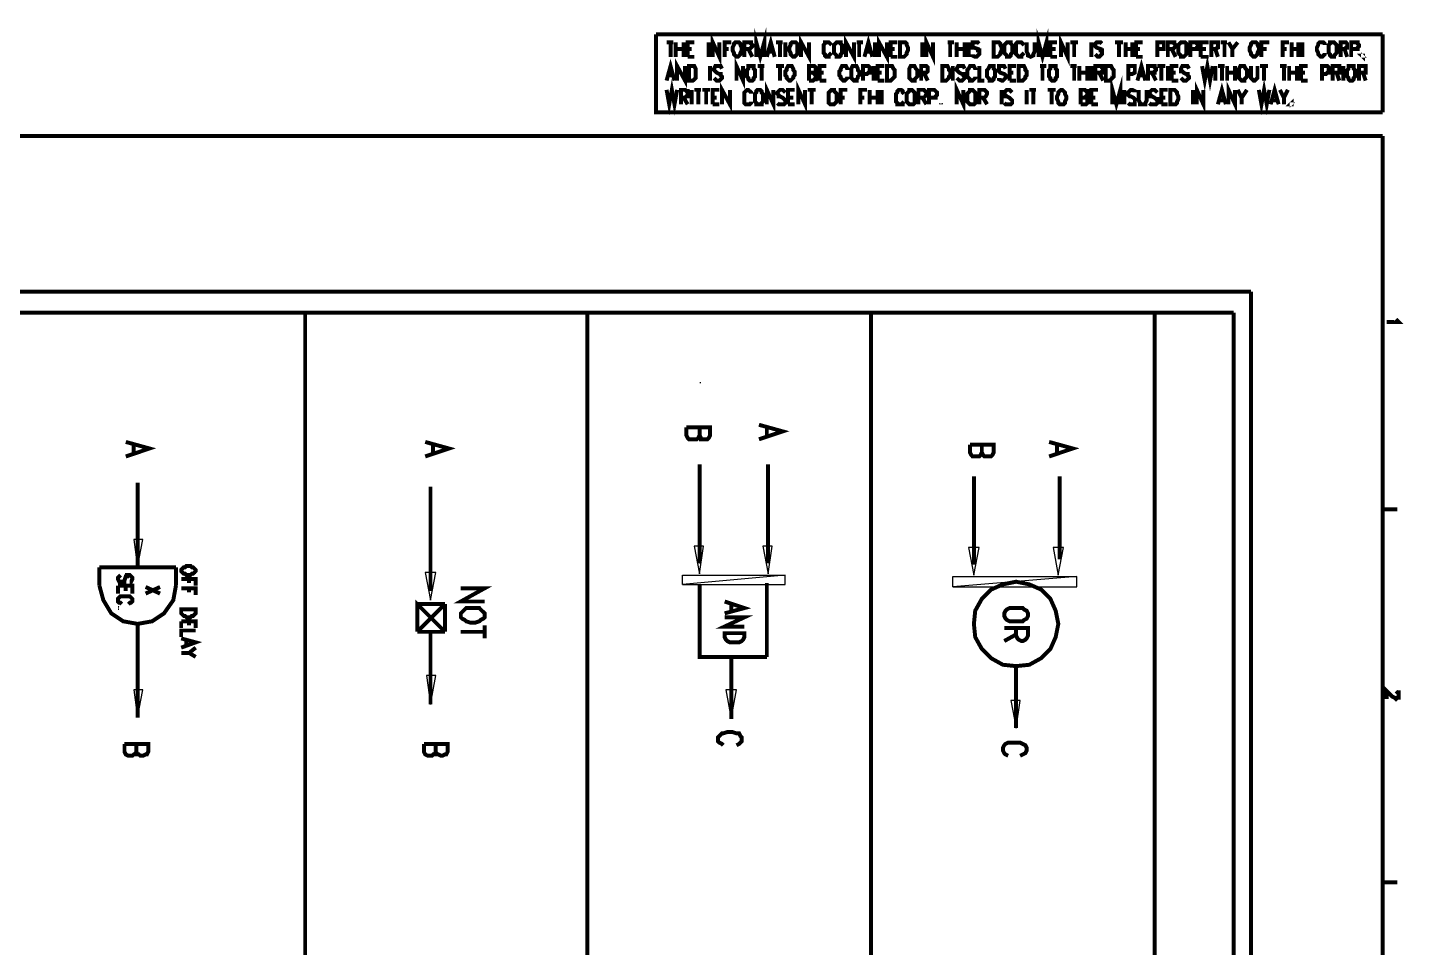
# Model space of a CAD drawing. Extents: x 0.7 to 7.6, y 0.2 to 11.5.
# Drawn here: x 4.115 to 7.592, y 9.095 to 11.421 of the extents above; entities that cross this region are included whole.
import ezdxf

# ---------------------------------------------------------------- set-up
doc = ezdxf.new("R2010")
doc.units = 0
doc.layers.get('0').update_dxf_attribs({"linetype": 'CONTINUOUS'})

msp = doc.modelspace()

# ---------------------------------------------------------------- linework, layer by layer
at = {"color": 0}
for points, const_width in [([(5.70335, 11.4033), (5.70335, 11.2067), (7.53999, 11.2067)], 0.009999), ([(5.70335, 11.4033), (7.53999, 11.4033)], 0.009999), ([(5.84668, 11.3467), (5.84668, 11.3834), (5.86333, 11.3467), (5.86333, 11.3834)], 0.009999), ([(5.95665, 11.3467), (5.95665, 11.3834), (5.96669, 11.3467), (5.97667, 11.3834), (5.97667, 11.3467)], 0.009999), ([(6.38667, 11.3467), (6.38667, 11.3834), (6.40332, 11.3467), (6.40332, 11.3834)], 0.009999), ([(6.66997, 11.3467), (6.66997, 11.3834), (6.68001, 11.3467), (6.69, 11.3834), (6.69, 11.3467)], 0.009999), ([(6.72667, 11.3467), (6.72667, 11.3834), (6.74333, 11.3467), (6.74333, 11.3834)], 0.009999), ([(7.53999, 11.4033), (7.53999, 11.2067)], 0.009999), ([(5.72999, 11.3834), (5.74669, 11.3834)], 0.009999), ([(5.74001, 11.3834), (5.74001, 11.3467)], 0.009999), ([(5.75331, 11.3834), (5.75331, 11.3467)], 0.009999), ([(5.75331, 11.3666), (5.77333, 11.3666)], 0.009999), ([(5.77333, 11.3834), (5.77333, 11.3467)], 0.009999), ([(5.78331, 11.3467), (5.78331, 11.3834), (5.80003, 11.3834)], 0.009999), ([(5.78331, 11.3666), (5.79335, 11.3666)], 0.009999), ([(5.83664, 11.3834), (5.83664, 11.3467)], 0.009999), ([(5.87668, 11.3467), (5.87668, 11.3834), (5.89333, 11.3834)], 0.009999), ([(5.87668, 11.3666), (5.88667, 11.3666)], 0.009999), ([(5.92665, 11.3467), (5.92665, 11.3834), (5.94, 11.3834), (5.94336, 11.3834), (5.94336, 11.38), (5.94667, 11.3767), (5.94667, 11.3733), (5.94336, 11.37), (5.94, 11.3666), (5.92665, 11.3666)], 0.009999), ([(5.93668, 11.3666), (5.94667, 11.3467)], 0.009999), ([(5.98335, 11.3467), (5.99333, 11.3834), (6.00331, 11.3467)], 0.009999), ([(6.00667, 11.3834), (6.02333, 11.3834)], 0.009999), ([(6.01665, 11.3834), (6.01665, 11.3467)], 0.009999), ([(6.03, 11.3834), (6.03, 11.3467)], 0.009999), ([(6.06999, 11.3467), (6.06999, 11.3834), (6.09, 11.3467), (6.09, 11.3834)], 0.009999), ([(6.14665, 11.3767), (6.14333, 11.38), (6.13997, 11.3834), (6.13336, 11.3834), (6.12999, 11.3834), (6.12999, 11.38), (6.12668, 11.3767), (6.12668, 11.37), (6.12668, 11.3633), (6.12668, 11.3567), (6.12999, 11.3533), (6.12999, 11.35), (6.13336, 11.3467), (6.13997, 11.3467), (6.13997, 11.35), (6.14333, 11.3533), (6.14665, 11.3567)], 0.009999), ([(6.18332, 11.3467), (6.18332, 11.3834), (6.20335, 11.3467), (6.20335, 11.3834)], 0.009999), ([(6.21001, 11.3834), (6.22667, 11.3834)], 0.009999), ([(6.21669, 11.3834), (6.21669, 11.3467)], 0.009999), ([(6.22999, 11.3467), (6.24001, 11.3834), (6.25, 11.3467)], 0.009999), ([(6.25667, 11.3834), (6.25667, 11.3467)], 0.009999), ([(6.26665, 11.3467), (6.26665, 11.3834), (6.28668, 11.3467), (6.28668, 11.3834)], 0.009999), ([(6.29665, 11.3467), (6.29665, 11.3834), (6.31332, 11.3834)], 0.009999), ([(6.29665, 11.3666), (6.30664, 11.3666)], 0.009999), ([(6.37668, 11.3834), (6.37668, 11.3467)], 0.009999), ([(6.44, 11.3834), (6.45665, 11.3834)], 0.009999), ([(6.44667, 11.3834), (6.44667, 11.3467)], 0.009999), ([(6.46332, 11.3834), (6.46332, 11.3467)], 0.009999), ([(6.46332, 11.3666), (6.48335, 11.3666)], 0.009999), ([(6.48335, 11.3834), (6.48335, 11.3467)], 0.009999), ([(6.49333, 11.3834), (6.49333, 11.3467)], 0.009999), ([(6.52001, 11.38), (6.51665, 11.3834), (6.51335, 11.3834), (6.50999, 11.3834), (6.50331, 11.3834), (6.50331, 11.38), (6.50331, 11.3767), (6.50331, 11.3733), (6.50331, 11.37), (6.50667, 11.37), (6.51665, 11.3666), (6.51665, 11.3633), (6.52001, 11.3633), (6.52001, 11.36), (6.52001, 11.3533), (6.51665, 11.35), (6.51335, 11.3467), (6.50999, 11.3467), (6.50331, 11.35), (6.50331, 11.3533)], 0.009999), ([(6.63336, 11.3767), (6.62999, 11.38), (6.62668, 11.3834), (6.62001, 11.3834), (6.61664, 11.3834), (6.61333, 11.38), (6.61333, 11.3767), (6.61333, 11.37), (6.61333, 11.3633), (6.61333, 11.3567), (6.61333, 11.3533), (6.61664, 11.35), (6.62001, 11.3467), (6.62668, 11.3467), (6.62668, 11.35), (6.62999, 11.3533), (6.63336, 11.3567)], 0.009999), ([(6.63997, 11.3834), (6.63997, 11.36), (6.64333, 11.3533), (6.64333, 11.35), (6.65001, 11.3467), (6.65668, 11.35), (6.65668, 11.3533), (6.66, 11.36), (6.66, 11.3834)], 0.009999), ([(6.69997, 11.3467), (6.69997, 11.3834), (6.71669, 11.3834)], 0.009999), ([(6.69997, 11.3666), (6.71332, 11.3666)], 0.009999), ([(6.75, 11.3834), (6.77001, 11.3834)], 0.009999), ([(6.75999, 11.3834), (6.75999, 11.3467)], 0.009999), ([(6.80333, 11.3834), (6.80333, 11.3467)], 0.009999), ([(6.83003, 11.38), (6.82667, 11.3834), (6.82335, 11.3834), (6.81999, 11.3834), (6.81668, 11.3834), (6.81332, 11.38), (6.81332, 11.3767), (6.81332, 11.3733), (6.81668, 11.37), (6.82667, 11.3666), (6.82667, 11.3633), (6.83003, 11.3633), (6.83003, 11.36), (6.83003, 11.3533), (6.82667, 11.35), (6.82335, 11.3467), (6.81999, 11.3467), (6.81668, 11.35), (6.81332, 11.3533)], 0.009999), ([(6.86333, 11.3834), (6.88336, 11.3834)], 0.009999), ([(6.87332, 11.3834), (6.87332, 11.3467)], 0.009999), ([(6.88997, 11.3834), (6.88997, 11.3467)], 0.009999), ([(6.88997, 11.3666), (6.90668, 11.3666)], 0.009999), ([(6.90668, 11.3834), (6.90668, 11.3467)], 0.009999), ([(6.91667, 11.3467), (6.91667, 11.3834), (6.93332, 11.3834)], 0.009999), ([(6.91667, 11.3666), (6.92665, 11.3666)], 0.009999), ([(6.97, 11.3467), (6.97, 11.3834), (6.98335, 11.3834), (6.98665, 11.3834), (6.98665, 11.38), (6.98665, 11.3767), (6.98665, 11.3733), (6.98665, 11.37), (6.98665, 11.3666), (6.98335, 11.3666), (6.97, 11.3666)], 0.009999), ([(6.99669, 11.3467), (6.99669, 11.3834), (7.00999, 11.3834), (7.01335, 11.3834), (7.01335, 11.38), (7.01665, 11.3767), (7.01665, 11.3733), (7.01335, 11.37), (7.00999, 11.3666), (6.99669, 11.3666)], 0.009999), ([(7.00667, 11.3666), (7.01665, 11.3467)], 0.009999), ([(7.05333, 11.3467), (7.05333, 11.3834), (7.06668, 11.3834), (7.06999, 11.3834), (7.06999, 11.38), (7.07335, 11.3767), (7.07335, 11.3733), (7.06999, 11.37), (7.06999, 11.3666), (7.06668, 11.3666), (7.05333, 11.3666)], 0.009999), ([(7.08003, 11.3467), (7.08003, 11.3834), (7.09999, 11.3834)], 0.009999), ([(7.08003, 11.3666), (7.09332, 11.3666)], 0.009999), ([(7.10667, 11.3467), (7.10667, 11.3834), (7.11664, 11.3834), (7.12332, 11.3834), (7.12332, 11.38), (7.12332, 11.3767), (7.12332, 11.3733), (7.12332, 11.37), (7.11664, 11.3666), (7.10667, 11.3666)], 0.009999), ([(7.11664, 11.3666), (7.12332, 11.3467)], 0.009999), ([(7.12999, 11.3834), (7.14665, 11.3834)], 0.009999), ([(7.13997, 11.3834), (7.13997, 11.3467)], 0.009999), ([(7.15001, 11.3834), (7.16, 11.3666), (7.16, 11.3467)], 0.009999), ([(7.17333, 11.3834), (7.16, 11.3666)], 0.009999), ([(7.23335, 11.3467), (7.23335, 11.3834), (7.25331, 11.3834)], 0.009999), ([(7.23335, 11.3666), (7.24669, 11.3666)], 0.009999), ([(7.28668, 11.3467), (7.28668, 11.3834), (7.30333, 11.3834)], 0.009999), ([(7.28668, 11.3666), (7.29665, 11.3666)], 0.009999), ([(7.31, 11.3834), (7.31, 11.3467)], 0.009999), ([(7.31, 11.3666), (7.32667, 11.3666)], 0.009999), ([(7.32667, 11.3834), (7.32667, 11.3467)], 0.009999), ([(7.33664, 11.3834), (7.33664, 11.3467)], 0.009999), ([(7.39333, 11.3767), (7.39333, 11.38), (7.38997, 11.3834), (7.38667, 11.3834), (7.38336, 11.3834), (7.37999, 11.3834), (7.37668, 11.38), (7.37668, 11.3767), (7.37332, 11.37), (7.37332, 11.3633), (7.37668, 11.3567), (7.37668, 11.3533), (7.37999, 11.35), (7.38336, 11.3467), (7.38667, 11.3467), (7.38997, 11.35), (7.39333, 11.3533), (7.39333, 11.3567)], 0.009999), ([(7.43332, 11.3467), (7.43332, 11.3834), (7.44336, 11.3834), (7.44667, 11.3834), (7.44997, 11.38), (7.44997, 11.3767), (7.44997, 11.3733), (7.44997, 11.37), (7.44667, 11.37), (7.44336, 11.3666), (7.43332, 11.3666)], 0.009999), ([(7.44336, 11.3666), (7.44997, 11.3467)], 0.009999), ([(7.46001, 11.3467), (7.46001, 11.3834), (7.47331, 11.3834), (7.47667, 11.3834), (7.47667, 11.38), (7.47999, 11.3767), (7.47999, 11.3733), (7.47667, 11.37), (7.47667, 11.3666), (7.47331, 11.3666), (7.46001, 11.3666)], 0.009999), ([(5.72999, 11.2867), (5.74001, 11.3233), (5.75, 11.2867)], 0.009999), ([(5.75667, 11.2867), (5.75667, 11.3233), (5.77669, 11.2867), (5.77669, 11.3233)], 0.009999), ([(5.78331, 11.3467), (5.80003, 11.3467)], 0.009999), ([(5.90668, 11.2867), (5.90668, 11.3233), (5.92333, 11.2867), (5.92333, 11.3233)], 0.009999), ([(5.98665, 11.36), (6, 11.36)], 0.009999), ([(6.23335, 11.36), (6.24669, 11.36)], 0.009999), ([(6.29665, 11.3467), (6.31332, 11.3467)], 0.009999), ([(6.69997, 11.3467), (6.71669, 11.3467)], 0.009999), ([(6.91667, 11.3467), (6.93332, 11.3467)], 0.009999), ([(6.91997, 11.2867), (6.93001, 11.3233), (6.94, 11.2867)], 0.009999), ([(7.08003, 11.3467), (7.09999, 11.3467)], 0.009999), ([(7.08333, 11.3233), (7.09, 11.2867), (7.09668, 11.3233), (7.10335, 11.2867), (7.11003, 11.3233)], 0.009999), ([(5.73335, 11.3), (5.74669, 11.3)], 0.009999), ([(5.84, 11.3233), (5.84, 11.2867)], 0.009999), ([(5.87001, 11.3167), (5.86664, 11.3233), (5.86333, 11.3233), (5.85667, 11.3233), (5.85335, 11.3233), (5.84999, 11.3167), (5.84999, 11.3133), (5.85335, 11.31), (5.85667, 11.3066), (5.86333, 11.3033), (5.86664, 11.3033), (5.86664, 11.3), (5.87001, 11.2967), (5.87001, 11.2933), (5.86664, 11.29), (5.86333, 11.2867), (5.85667, 11.2867), (5.85335, 11.29), (5.84999, 11.2933)], 0.009999), ([(5.96001, 11.3233), (5.97667, 11.3233)], 0.009999), ([(5.97, 11.3233), (5.97, 11.2867)], 0.009999), ([(6.00667, 11.3233), (6.02669, 11.3233)], 0.009999), ([(6.01665, 11.3233), (6.01665, 11.2867)], 0.009999), ([(6.09, 11.2867), (6.09, 11.3233), (6.09999, 11.3233), (6.10335, 11.3233), (6.10667, 11.32), (6.10667, 11.3167), (6.10667, 11.3133), (6.10667, 11.31), (6.10335, 11.3066), (6.09999, 11.3066), (6.09, 11.3066)], 0.009999), ([(6.09999, 11.3066), (6.10335, 11.3033), (6.10667, 11.3033), (6.10667, 11.3), (6.10667, 11.2933), (6.10667, 11.29), (6.10335, 11.29), (6.09999, 11.2867), (6.09, 11.2867)], 0.009999), ([(6.11664, 11.2867), (6.11664, 11.3233), (6.13336, 11.3233)], 0.009999), ([(6.11664, 11.3066), (6.12668, 11.3066)], 0.009999), ([(6.18668, 11.3133), (6.18668, 11.3167), (6.18332, 11.3233), (6.18001, 11.3233), (6.17665, 11.3233), (6.17333, 11.3233), (6.16997, 11.3167), (6.16997, 11.3133), (6.16667, 11.31), (6.16667, 11.3), (6.16997, 11.2967), (6.16997, 11.2933), (6.17333, 11.29), (6.17665, 11.2867), (6.18001, 11.2867), (6.18332, 11.29), (6.18668, 11.2933), (6.18668, 11.2967)], 0.009999), ([(6.22667, 11.2867), (6.22667, 11.3233), (6.23665, 11.3233), (6.24001, 11.3233), (6.24333, 11.32), (6.24333, 11.3167), (6.24333, 11.31), (6.24333, 11.3066), (6.24001, 11.3066), (6.23665, 11.3033), (6.22667, 11.3033)], 0.009999), ([(6.25331, 11.3233), (6.25331, 11.2867)], 0.009999), ([(6.26335, 11.2867), (6.26335, 11.3233), (6.28, 11.3233)], 0.009999), ([(6.26335, 11.3066), (6.27333, 11.3066)], 0.009999), ([(6.37332, 11.2867), (6.37332, 11.3233), (6.38336, 11.3233), (6.38667, 11.3233), (6.38997, 11.32), (6.38997, 11.3167), (6.38997, 11.3133), (6.38997, 11.31), (6.38667, 11.3066), (6.38336, 11.3066), (6.37332, 11.3066)], 0.009999), ([(6.37999, 11.3066), (6.38997, 11.2867)], 0.009999), ([(6.45335, 11.3233), (6.45335, 11.2867)], 0.009999), ([(6.48335, 11.3167), (6.47999, 11.3233), (6.47667, 11.3233), (6.47, 11.3233), (6.46669, 11.3233), (6.46332, 11.3167), (6.46332, 11.3133), (6.46669, 11.31), (6.47, 11.3066), (6.47667, 11.3033), (6.47999, 11.3033), (6.47999, 11.3), (6.48335, 11.2967), (6.48335, 11.2933), (6.47999, 11.29), (6.47667, 11.2867), (6.47, 11.2867), (6.46669, 11.29), (6.46332, 11.2933)], 0.009999), ([(6.50999, 11.3133), (6.50999, 11.3167), (6.50667, 11.3233), (6.50331, 11.3233), (6.49669, 11.3233), (6.49333, 11.3167), (6.49001, 11.3133), (6.49001, 11.31), (6.49001, 11.3), (6.49001, 11.2967), (6.49333, 11.2933), (6.49669, 11.29), (6.49669, 11.2867), (6.50331, 11.2867), (6.50667, 11.29), (6.50999, 11.2933), (6.50999, 11.2967)], 0.009999), ([(6.52001, 11.3233), (6.52001, 11.2867), (6.53331, 11.2867)], 0.009999), ([(6.58664, 11.3167), (6.58333, 11.3233), (6.58003, 11.3233), (6.57667, 11.3233), (6.56999, 11.3233), (6.56999, 11.3167), (6.56999, 11.3133), (6.56999, 11.31), (6.57335, 11.3066), (6.58333, 11.3033), (6.58664, 11.3), (6.58664, 11.2967), (6.58664, 11.2933), (6.58333, 11.29), (6.58003, 11.2867), (6.57667, 11.2867), (6.56999, 11.29), (6.56999, 11.2933)], 0.009999), ([(6.59668, 11.2867), (6.59668, 11.3233), (6.61333, 11.3233)], 0.009999), ([(6.59668, 11.3066), (6.60667, 11.3066)], 0.009999), ([(6.67333, 11.3233), (6.69, 11.3233)], 0.009999), ([(6.68001, 11.3233), (6.68001, 11.2867)], 0.009999), ([(6.75, 11.3233), (6.76665, 11.3233)], 0.009999), ([(6.75999, 11.3233), (6.75999, 11.2867)], 0.009999), ([(6.77333, 11.3233), (6.77333, 11.2867)], 0.009999), ([(6.77333, 11.3066), (6.79335, 11.3066)], 0.009999), ([(6.79335, 11.3233), (6.79335, 11.2867)], 0.009999), ([(6.80333, 11.3233), (6.80333, 11.2867)], 0.009999), ([(6.81332, 11.2867), (6.81332, 11.3233), (6.82667, 11.3233), (6.83003, 11.3233), (6.83003, 11.32), (6.83333, 11.3167), (6.83333, 11.3133), (6.83003, 11.31), (6.83003, 11.3066), (6.82667, 11.3066), (6.81332, 11.3066)], 0.009999), ([(6.82335, 11.3066), (6.83333, 11.2867)], 0.009999), ([(6.89665, 11.2867), (6.89665, 11.3233), (6.90668, 11.3233), (6.91336, 11.3233), (6.91336, 11.32), (6.91336, 11.3167), (6.91336, 11.31), (6.91336, 11.3066), (6.90668, 11.3033), (6.89665, 11.3033)], 0.009999), ([(6.92333, 11.3), (6.93668, 11.3)], 0.009999), ([(6.94667, 11.2867), (6.94667, 11.3233), (6.96001, 11.3233), (6.96332, 11.3233), (6.96332, 11.32), (6.96669, 11.3167), (6.96669, 11.3133), (6.96332, 11.31), (6.96332, 11.3066), (6.96001, 11.3066), (6.94667, 11.3066)], 0.009999), ([(6.95665, 11.3066), (6.96669, 11.2867)], 0.009999), ([(6.97, 11.3233), (6.99001, 11.3233)], 0.009999), ([(6.97999, 11.3233), (6.97999, 11.2867)], 0.009999), ([(6.99669, 11.3233), (6.99669, 11.2867)], 0.009999), ([(7.00667, 11.2867), (7.00667, 11.3233), (7.02333, 11.3233)], 0.009999), ([(7.00667, 11.3066), (7.01665, 11.3066)], 0.009999), ([(7.05003, 11.3167), (7.04665, 11.3233), (7.04335, 11.3233), (7.03668, 11.3233), (7.03331, 11.3233), (7.03, 11.3167), (7.03, 11.3133), (7.03, 11.31), (7.03331, 11.31), (7.03668, 11.3066), (7.04335, 11.3033), (7.04665, 11.3033), (7.04665, 11.3), (7.05003, 11.2967), (7.05003, 11.2933), (7.04665, 11.29), (7.04335, 11.2867), (7.03668, 11.2867), (7.03331, 11.29), (7.03, 11.2933)], 0.009999), ([(7.11664, 11.3233), (7.11664, 11.2867)], 0.009999), ([(7.12332, 11.3233), (7.13997, 11.3233)], 0.009999), ([(7.13336, 11.3233), (7.13336, 11.2867)], 0.009999), ([(7.14665, 11.3233), (7.14665, 11.2867)], 0.009999), ([(7.14665, 11.3066), (7.16667, 11.3066)], 0.009999), ([(7.16667, 11.3233), (7.16667, 11.2867)], 0.009999), ([(7.20665, 11.3233), (7.20665, 11.2967), (7.20665, 11.2933), (7.21001, 11.29), (7.21332, 11.2867), (7.21669, 11.2867), (7.22, 11.29), (7.22331, 11.2933), (7.22331, 11.2967), (7.22331, 11.3233)], 0.009999), ([(7.22999, 11.3233), (7.25, 11.3233)], 0.009999), ([(7.24001, 11.3233), (7.24001, 11.2867)], 0.009999), ([(7.28, 11.3233), (7.29665, 11.3233)], 0.009999), ([(7.28999, 11.3233), (7.28999, 11.2867)], 0.009999), ([(7.30333, 11.3233), (7.30333, 11.2867)], 0.009999), ([(7.30333, 11.3066), (7.32335, 11.3066)], 0.009999), ([(7.32335, 11.3233), (7.32335, 11.2867)], 0.009999), ([(7.33333, 11.2867), (7.33333, 11.3233), (7.34999, 11.3233)], 0.009999), ([(7.33333, 11.3066), (7.34332, 11.3066)], 0.009999), ([(7.38667, 11.2867), (7.38667, 11.3233), (7.39665, 11.3233), (7.40001, 11.3233), (7.40332, 11.32), (7.40332, 11.3167), (7.40332, 11.31), (7.40332, 11.3066), (7.40001, 11.3066), (7.39665, 11.3033), (7.38667, 11.3033)], 0.009999), ([(7.41336, 11.2867), (7.41336, 11.3233), (7.42333, 11.3233), (7.43001, 11.3233), (7.43001, 11.32), (7.43001, 11.3167), (7.43001, 11.3133), (7.43001, 11.31), (7.43001, 11.3066), (7.42333, 11.3066), (7.41336, 11.3066)], 0.009999), ([(7.42333, 11.3066), (7.43001, 11.2867)], 0.009999), ([(7.44, 11.3233), (7.44, 11.2867)], 0.009999), ([(7.47999, 11.2867), (7.47999, 11.3233), (7.49001, 11.3233), (7.49669, 11.3233), (7.49669, 11.32), (7.49669, 11.3167), (7.49669, 11.3133), (7.49669, 11.31), (7.49669, 11.3066), (7.49001, 11.3066), (7.47999, 11.3066)], 0.009999), ([(7.49001, 11.3066), (7.49669, 11.2867)], 0.009999), ([(5.72999, 11.2633), (5.73665, 11.2267), (5.74333, 11.2633), (5.75, 11.2267), (5.75667, 11.2633)], 0.009999), ([(5.76665, 11.2267), (5.76665, 11.2633), (5.77669, 11.2633), (5.78, 11.26), (5.78331, 11.26), (5.78331, 11.2567), (5.78331, 11.2533), (5.78331, 11.2467), (5.78, 11.2467), (5.77669, 11.2433), (5.76665, 11.2433)], 0.009999), ([(5.79335, 11.2633), (5.79335, 11.2267)], 0.009999), ([(5.80003, 11.2633), (5.81668, 11.2633)], 0.009999), ([(5.81, 11.2633), (5.81, 11.2267)], 0.009999), ([(5.81999, 11.2633), (5.84, 11.2633)], 0.009999), ([(5.83003, 11.2633), (5.83003, 11.2267)], 0.009999), ([(5.84668, 11.2267), (5.84668, 11.2633), (5.86333, 11.2633)], 0.009999), ([(5.87001, 11.2267), (5.87001, 11.2633), (5.88997, 11.2267), (5.88997, 11.2633)], 0.009999), ([(5.94336, 11.2533), (5.94336, 11.2567), (5.94, 11.26), (5.93668, 11.2633), (5.93332, 11.2633), (5.93001, 11.26), (5.92665, 11.2567), (5.92665, 11.2533), (5.92665, 11.2467), (5.92665, 11.24), (5.92665, 11.2333), (5.92665, 11.23), (5.93001, 11.2267), (5.93332, 11.2267), (5.93668, 11.2267), (5.94, 11.2267), (5.94336, 11.23), (5.94336, 11.2333)], 0.009999), ([(5.98335, 11.2267), (5.98335, 11.2633), (6, 11.2267), (6, 11.2633)], 0.009999), ([(6.03, 11.2567), (6.02669, 11.26), (6.02333, 11.2633), (6.01665, 11.2633), (6.01335, 11.26), (6.00999, 11.2567), (6.00999, 11.2533), (6.01335, 11.25), (6.01335, 11.2467), (6.01665, 11.2467), (6.02333, 11.2433), (6.02669, 11.24), (6.03, 11.2367), (6.03, 11.23), (6.02669, 11.2267), (6.02333, 11.2267), (6.01665, 11.2267), (6.01335, 11.2267), (6.00999, 11.23)], 0.009999), ([(6.03668, 11.2267), (6.03668, 11.2633), (6.05333, 11.2633)], 0.009999), ([(6.06332, 11.2267), (6.06332, 11.2633), (6.08003, 11.2267), (6.08003, 11.2633)], 0.009999), ([(6.08664, 11.2633), (6.10667, 11.2633)], 0.009999), ([(6.09668, 11.2633), (6.09668, 11.2267)], 0.009999), ([(6.11664, 11.2867), (6.13336, 11.2867)], 0.009999), ([(6.16997, 11.2267), (6.16997, 11.2633), (6.18668, 11.2633)], 0.009999), ([(6.22, 11.2267), (6.22, 11.2633), (6.23665, 11.2633)], 0.009999), ([(6.24333, 11.2633), (6.24333, 11.2267)], 0.009999), ([(6.26335, 11.2867), (6.28, 11.2867)], 0.009999), ([(6.26335, 11.2633), (6.26335, 11.2267)], 0.009999), ([(6.27333, 11.2633), (6.27333, 11.2267)], 0.009999), ([(6.33003, 11.2533), (6.32667, 11.2567), (6.32667, 11.26), (6.32335, 11.2633), (6.31668, 11.2633), (6.31332, 11.26), (6.31332, 11.2567), (6.31, 11.2533), (6.31, 11.2467), (6.31, 11.24), (6.31, 11.2333), (6.31332, 11.23), (6.31332, 11.2267), (6.31668, 11.2267), (6.32335, 11.2267), (6.32667, 11.2267), (6.32667, 11.23), (6.33003, 11.2333)], 0.009999), ([(6.36664, 11.2267), (6.36664, 11.2633), (6.37999, 11.2633), (6.38336, 11.26), (6.38667, 11.2567), (6.38667, 11.2533), (6.38336, 11.2467), (6.37999, 11.2433), (6.36664, 11.2433)], 0.009999), ([(6.39333, 11.2267), (6.39333, 11.2633), (6.40668, 11.2633), (6.41, 11.26), (6.41336, 11.2567), (6.41336, 11.25), (6.41, 11.2467), (6.41, 11.2433), (6.40668, 11.2433), (6.39333, 11.2433)], 0.009999), ([(6.46332, 11.2267), (6.46332, 11.2633), (6.47999, 11.2267), (6.47999, 11.2633)], 0.009999), ([(6.52001, 11.2267), (6.52001, 11.2633), (6.53331, 11.2633), (6.53668, 11.26), (6.53999, 11.2567), (6.53999, 11.2533), (6.53668, 11.2467), (6.53331, 11.2433), (6.52001, 11.2433)], 0.009999), ([(6.57667, 11.2633), (6.57667, 11.2267)], 0.009999), ([(6.60335, 11.2567), (6.59999, 11.26), (6.59668, 11.2633), (6.59, 11.2633), (6.58664, 11.26), (6.58333, 11.2567), (6.58333, 11.2533), (6.58664, 11.25), (6.58664, 11.2467), (6.59, 11.2467), (6.59668, 11.2433), (6.59999, 11.24), (6.60335, 11.2367), (6.60335, 11.23), (6.59999, 11.2267), (6.59668, 11.2267), (6.59, 11.2267), (6.58664, 11.2267), (6.58333, 11.23)], 0.009999), ([(6.59668, 11.2867), (6.61333, 11.2867)], 0.009999), ([(6.63997, 11.2633), (6.63997, 11.2267)], 0.009999), ([(6.64665, 11.2633), (6.66336, 11.2633)], 0.009999), ([(6.65668, 11.2633), (6.65668, 11.2267)], 0.009999), ([(6.69336, 11.2633), (6.71332, 11.2633)], 0.009999), ([(6.70335, 11.2633), (6.70335, 11.2267)], 0.009999), ([(6.77669, 11.2267), (6.77669, 11.2633), (6.78668, 11.2633), (6.78999, 11.26), (6.79335, 11.26), (6.79335, 11.2567), (6.79335, 11.2533), (6.79335, 11.2467), (6.78999, 11.2467), (6.78668, 11.2433), (6.77669, 11.2433)], 0.009999), ([(6.80333, 11.2267), (6.80333, 11.2633), (6.81999, 11.2633)], 0.009999), ([(6.85667, 11.2267), (6.85667, 11.2633), (6.86664, 11.2267), (6.87668, 11.2633), (6.87668, 11.2267)], 0.009999), ([(6.88667, 11.2633), (6.88667, 11.2267)], 0.009999), ([(6.91336, 11.2567), (6.91336, 11.26), (6.90668, 11.2633), (6.90332, 11.2633), (6.90001, 11.26), (6.89665, 11.2567), (6.89665, 11.2533), (6.89665, 11.25), (6.90001, 11.2467), (6.90332, 11.2467), (6.91, 11.2433), (6.91336, 11.24), (6.91336, 11.2367), (6.91336, 11.23), (6.91336, 11.2267), (6.90668, 11.2267), (6.90332, 11.2267), (6.90001, 11.2267), (6.89665, 11.23)], 0.009999), ([(6.92333, 11.2633), (6.92333, 11.2367), (6.92665, 11.23), (6.92665, 11.2267), (6.93332, 11.2267), (6.94, 11.2267), (6.94, 11.23), (6.94336, 11.2367), (6.94336, 11.2633)], 0.009999), ([(6.97, 11.2567), (6.96669, 11.26), (6.96332, 11.2633), (6.95665, 11.2633), (6.95335, 11.26), (6.94997, 11.2567), (6.94997, 11.2533), (6.95335, 11.25), (6.95335, 11.2467), (6.95665, 11.2467), (6.96332, 11.2433), (6.96669, 11.24), (6.97, 11.24), (6.97, 11.2367), (6.97, 11.23), (6.96669, 11.2267), (6.96332, 11.2267), (6.95665, 11.2267), (6.95335, 11.2267), (6.94997, 11.23)], 0.009999), ([(6.97999, 11.2267), (6.97999, 11.2633), (6.99669, 11.2633)], 0.009999), ([(7.00667, 11.2867), (7.02333, 11.2867)], 0.009999), ([(7.06, 11.2633), (7.06, 11.2267)], 0.009999), ([(7.06999, 11.2267), (7.06999, 11.2633), (7.08664, 11.2267), (7.08664, 11.2633)], 0.009999), ([(7.12332, 11.2267), (7.13336, 11.2633), (7.14333, 11.2267)], 0.009999), ([(7.15001, 11.2267), (7.15001, 11.2633), (7.16667, 11.2267), (7.16667, 11.2633)], 0.009999), ([(7.17333, 11.2633), (7.18332, 11.2433), (7.18332, 11.2267)], 0.009999), ([(7.19667, 11.2633), (7.18332, 11.2433)], 0.009999), ([(7.22667, 11.2633), (7.23335, 11.2267), (7.24001, 11.2633), (7.24669, 11.2267), (7.25331, 11.2633)], 0.009999), ([(7.25667, 11.2267), (7.26665, 11.2633), (7.27669, 11.2267)], 0.009999), ([(7.28, 11.2633), (7.28999, 11.2433), (7.28999, 11.2267)], 0.009999), ([(7.30003, 11.2633), (7.28999, 11.2433)], 0.009999), ([(7.33333, 11.2867), (7.34999, 11.2867)], 0.009999), ([(5.77333, 11.2433), (5.78331, 11.2267)], 0.009999), ([(5.84668, 11.2433), (5.85667, 11.2433)], 0.009999), ([(5.84668, 11.2267), (5.86333, 11.2267)], 0.009999), ([(6.03668, 11.2433), (6.05003, 11.2433)], 0.009999), ([(6.03668, 11.2267), (6.05333, 11.2267)], 0.009999), ([(6.16997, 11.2433), (6.18001, 11.2433)], 0.009999), ([(6.22, 11.2433), (6.22999, 11.2433)], 0.009999), ([(6.24333, 11.2433), (6.26335, 11.2433)], 0.009999), ([(6.37668, 11.2433), (6.38667, 11.2267)], 0.009999), ([(6.53, 11.2433), (6.53999, 11.2267)], 0.009999), ([(6.78668, 11.2433), (6.78999, 11.2433), (6.79335, 11.24), (6.79335, 11.2367), (6.79335, 11.2333), (6.79335, 11.23), (6.78999, 11.2267), (6.78668, 11.2267), (6.77669, 11.2267)], 0.009999), ([(6.80333, 11.2433), (6.81332, 11.2433)], 0.009999), ([(6.80333, 11.2267), (6.81999, 11.2267)], 0.009999), ([(6.97999, 11.2433), (6.99001, 11.2433)], 0.009999), ([(6.97999, 11.2267), (6.99669, 11.2267)], 0.009999), ([(7.12668, 11.2367), (7.13997, 11.2367)], 0.009999), ([(7.25999, 11.2367), (7.27333, 11.2367)], 0.009999), ([(7.53999, 11.1467), (0.689996, 11.1467)], 0.009999), ([(7.34332, 11.1467), (7.15001, 11.1467), (6.95665, 11.1467)], 0.009999), ([(7.53999, 0.276693), (7.53999, 11.1467)], 0.009999), ([(7.20665, 10.7533), (1.54665, 10.7533)], 0.009999), ([(4.12668, 10.75), (4.12999, 10.75)], 0.003333), ([(4.12668, 10.75), (4.12999, 10.75)], 0.003333), ([(4.13667, 10.75), (4.13997, 10.75)], 0.003333), ([(4.13667, 10.75), (4.13997, 10.75)], 0.003333), ([(5.39665, 10.75), (5.40001, 10.75)], 0.003333), ([(5.39665, 10.75), (5.40001, 10.75)], 0.003333), ([(7.20665, 2.41997), (7.20665, 10.7533)], 0.009999), ([(7.16336, 10.7), (1.59668, 10.7)], 0.009999), ([(4.81668, 10.7), (4.81668, 6.78999)], 0.009999), ([(5.53, 10.7), (5.53, 6.78999)], 0.009999), ([(6.24669, 10.7), (6.24669, 6.78999)], 0.009999), ([(6.96332, 10.7), (6.96332, 6.78999)], 0.009999), ([(7.16336, 10.7), (7.16336, 6.78999)], 0.009999), ([(7.57335, 10.6833), (7.57667, 10.68), (7.58003, 10.6767), (7.55003, 10.6767)], 0.009999), ([(5.81332, 10.5233), (5.81668, 10.5233)], 0.003333), ([(5.81332, 10.5233), (5.81668, 10.5233)], 0.003333), ([(5.78, 10.41), (5.84, 10.41), (5.84, 10.39), (5.83664, 10.3834), (5.83333, 10.38), (5.83003, 10.38), (5.82335, 10.38), (5.81668, 10.38), (5.81668, 10.3834), (5.81332, 10.39), (5.81332, 10.41)], 0.009999), ([(5.81332, 10.39), (5.81, 10.3834), (5.80664, 10.38), (5.80003, 10.38), (5.79335, 10.38), (5.78668, 10.38), (5.78331, 10.3834), (5.78, 10.39), (5.78, 10.41)], 0.009999), ([(5.96332, 10.4167), (6.02333, 10.4), (5.96332, 10.38)], 0.009999), ([(5.98335, 10.41), (5.98335, 10.3867)], 0.009999), ([(4.36333, 10.3733), (4.42333, 10.3567), (4.36333, 10.3366)], 0.009999), ([(4.38336, 10.3666), (4.38336, 10.3433)], 0.009999), ([(5.12001, 10.3733), (5.18001, 10.3567), (5.12001, 10.3366)], 0.009999), ([(5.13997, 10.3666), (5.13997, 10.3433)], 0.009999), ([(6.49669, 10.3666), (6.55664, 10.3666), (6.55664, 10.3467), (6.55333, 10.34), (6.55003, 10.3366), (6.54335, 10.3366), (6.53999, 10.3366), (6.53331, 10.3366), (6.53, 10.34), (6.52669, 10.3467), (6.52669, 10.3666)], 0.009999), ([(6.52669, 10.3467), (6.52333, 10.34), (6.52001, 10.3366), (6.51665, 10.3366), (6.50667, 10.3366), (6.50331, 10.3366), (6.5, 10.34), (6.49669, 10.3467), (6.49669, 10.3666)], 0.009999), ([(6.69667, 10.3733), (6.75667, 10.3567), (6.69667, 10.3366)], 0.009999), ([(6.71669, 10.3666), (6.71669, 10.3433)], 0.009999), ([(5.81332, 10.3167), (5.81332, 10.0667)], 0.009999), ([(5.98665, 10.3167), (5.98665, 10.0667)], 0.009999), ([(4.39333, 10.27), (4.39333, 10.0566)], 0.009999), ([(5.13336, 10.26), (5.13336, 9.99669)], 0.009999), ([(6.50667, 10.2867), (6.50667, 10.0633)], 0.009999), ([(6.72331, 10.2867), (6.72331, 10.0767)], 0.009999), ([(7.53999, 10.2033), (7.57667, 10.2033)], 0.009999), ([(4.49001, 10.0566), (4.29665, 10.0566)], 0.009999), ([(4.29665, 10.0566), (4.29665, 10.01)], 0.009999), ([(4.49001, 10.0566), (4.49001, 10.01)], 0.009999), ([(5.81332, 10.0667), (5.81668, 10.0667)], 0.003333), ([(5.81332, 10.0667), (5.81668, 10.0667)], 0.003333), ([(4.29665, 10.01), (4.30664, 9.97331), (4.32667, 9.94), (4.35667, 9.91997), (4.39333, 9.91336), (4.43001, 9.91997), (4.46001, 9.94), (4.48335, 9.97331), (4.49001, 10.01)], 0.009999), ([(4.37332, 10.02), (4.37668, 10.02), (4.37999, 10.0267), (4.37999, 10.03), (4.37668, 10.0333), (4.37332, 10.0367), (4.37001, 10.0367), (4.36664, 10.0367), (4.36664, 10.0333), (4.36333, 10.0333), (4.36003, 10.0233), (4.36003, 10.02), (4.35667, 10.02), (4.35335, 10.02), (4.34999, 10.02), (4.34668, 10.02), (4.34332, 10.0267), (4.34332, 10.03), (4.34668, 10.0333), (4.34999, 10.0367)], 0.009999), ([(4.34332, 10.01), (4.37999, 10.01), (4.37999, 9.99001)], 0.009999), ([(4.34332, 10.01), (4.34332, 9.99001)], 0.009999), ([(4.36333, 10.01), (4.36333, 9.99669)], 0.009999), ([(4.50331, 10.0267), (4.53999, 10.0267), (4.53999, 10.01)], 0.009999), ([(4.52333, 10.0267), (4.52333, 10.0167)], 0.009999), ([(5.98335, 9.83003), (5.81332, 9.83003), (5.81332, 10.0133)], 0.009999), ([(5.98335, 9.83003), (5.98335, 10.0167)], 0.009999), ([(4.37001, 9.96332), (4.37332, 9.96669), (4.37668, 9.96669), (4.37999, 9.97), (4.37999, 9.97667), (4.37668, 9.97999), (4.37332, 9.98335), (4.37001, 9.98335), (4.36664, 9.98335), (4.35667, 9.98335), (4.35335, 9.98335), (4.34999, 9.98335), (4.34668, 9.97999), (4.34332, 9.97667), (4.34332, 9.97), (4.34668, 9.96669), (4.34999, 9.96669), (4.35335, 9.96332)], 0.009999), ([(4.44997, 10.0067), (4.41336, 9.99001)], 0.009999), ([(4.44997, 9.99001), (4.41336, 10.0067)], 0.009999), ([(4.50331, 10.0033), (4.53999, 10.0033), (4.53999, 9.98665)], 0.009999), ([(4.52333, 10.0033), (4.52333, 9.99333)], 0.009999), ([(5.21001, 10.0033), (5.27001, 10.0033), (5.21001, 9.97), (5.27001, 9.97)], 0.009999), ([(5.09999, 9.89333), (5.09999, 9.96332), (5.16997, 9.89333)], 0.009999), ([(5.16997, 9.96332), (5.09999, 9.89333)], 0.009999), ([(5.09999, 9.96332), (5.16997, 9.96332)], 0.009999), ([(5.16997, 9.96332), (5.16997, 9.89333)], 0.009999), ([(5.87668, 9.97), (5.92665, 9.95335), (5.87668, 9.94)], 0.009999), ([(5.89333, 9.96332), (5.89333, 9.94667)], 0.009999), ([(4.39333, 9.91336), (4.39333, 9.67665)], 0.009999), ([(4.50331, 9.91997), (4.53999, 9.91997), (4.53999, 9.90332)], 0.009999), ([(4.50331, 9.91997), (4.50331, 9.90332)], 0.009999), ([(4.52333, 9.91997), (4.52333, 9.91)], 0.009999), ([(5.27001, 9.91), (5.27001, 9.87668)], 0.009999), ([(5.87668, 9.93001), (5.92665, 9.93001), (5.87668, 9.90668), (5.92665, 9.90668)], 0.009999), ([(4.53999, 9.89665), (4.50331, 9.89665), (4.50331, 9.87999)], 0.009999), ([(4.50331, 9.87668), (4.53999, 9.86664), (4.50331, 9.85335)], 0.009999), ([(4.51665, 9.87332), (4.51665, 9.86003)], 0.009999), ([(5.16997, 9.89333), (5.09999, 9.89333)], 0.009999), ([(5.13336, 9.89333), (5.13336, 9.71001)], 0.009999), ([(5.27001, 9.89333), (5.21001, 9.89333)], 0.009999), ([(6.58333, 9.90332), (6.64333, 9.90332), (6.64333, 9.88336), (6.63997, 9.87668), (6.63667, 9.87332), (6.62999, 9.87001), (6.62668, 9.87001), (6.62001, 9.87332), (6.61664, 9.87668), (6.61333, 9.88336), (6.61333, 9.90332)], 0.009999), ([(6.61333, 9.88667), (6.58333, 9.87001)], 0.009999), ([(4.53999, 9.85335), (4.52333, 9.84), (4.50331, 9.84)], 0.009999), ([(4.53999, 9.83003), (4.52333, 9.84)], 0.009999), ([(5.89333, 9.83003), (5.89333, 9.67333)], 0.009999), ([(6.61333, 9.80333), (6.61333, 9.65001)], 0.009999), ([(7.57335, 9.74333), (7.57667, 9.74001), (7.58003, 9.74001), (7.58003, 9.73665), (7.58003, 9.72999), (7.58003, 9.72667), (7.57667, 9.72667), (7.57335, 9.72331), (7.56999, 9.72667), (7.56332, 9.72999), (7.55003, 9.74333), (7.55003, 9.72331)], 0.009999), ([(5.90668, 9.60667), (5.91336, 9.61003), (5.91667, 9.61333), (5.91997, 9.61664), (5.91997, 9.62668), (5.91667, 9.62999), (5.91336, 9.63667), (5.90668, 9.63667), (5.89665, 9.63997), (5.88336, 9.63997), (5.87332, 9.63667), (5.87001, 9.63667), (5.86333, 9.62999), (5.86003, 9.62668), (5.86003, 9.61664), (5.86333, 9.61333), (5.87001, 9.61003), (5.87332, 9.60667)], 0.009999), ([(4.36003, 9.61003), (4.41997, 9.61003), (4.41997, 9.59), (4.41667, 9.58333), (4.41336, 9.58333), (4.40668, 9.58003), (4.40001, 9.58003), (4.39665, 9.58333), (4.39333, 9.58333), (4.38997, 9.59), (4.38997, 9.61003)], 0.009999), ([(4.38997, 9.59), (4.38667, 9.58333), (4.38336, 9.58333), (4.37999, 9.58003), (4.37001, 9.58003), (4.36333, 9.58333), (4.36003, 9.59), (4.36003, 9.61003)], 0.009999), ([(5.11664, 9.61003), (5.17665, 9.61003), (5.17665, 9.59), (5.17333, 9.58333), (5.16997, 9.58333), (5.16336, 9.58003), (5.16, 9.58003), (5.15332, 9.58333), (5.15001, 9.58333), (5.14665, 9.59), (5.14665, 9.61003)], 0.009999), ([(5.14665, 9.59), (5.14333, 9.58333), (5.13997, 9.58333), (5.13667, 9.58003), (5.12668, 9.58003), (5.12001, 9.58333), (5.11664, 9.59), (5.11664, 9.61003)], 0.009999), ([(6.62332, 9.58003), (6.62999, 9.58333), (6.63667, 9.58664), (6.63997, 9.59332), (6.63997, 9.59999), (6.63667, 9.60667), (6.62999, 9.61003), (6.62332, 9.61333), (6.61664, 9.61333), (6.60335, 9.61333), (6.59332, 9.61333), (6.58664, 9.61003), (6.58333, 9.60667), (6.58003, 9.59999), (6.58003, 9.59332), (6.58333, 9.58664), (6.58664, 9.58333), (6.59332, 9.58003)], 0.009999), ([(7.53999, 9.25999), (7.57667, 9.25999)], 0.009999)]:
    msp.add_lwpolyline(points, dxfattribs=dict(at, const_width=const_width))
at = {"color": 0, "const_width": 0.009999}
for points in [[(5.90668, 11.3834), (5.90332, 11.3834), (5.90001, 11.38), (5.90001, 11.3767), (5.89665, 11.37), (5.89665, 11.3633), (5.90001, 11.3567), (5.90001, 11.3533), (5.90332, 11.35), (5.90668, 11.3467), (5.91, 11.3467), (5.91336, 11.35), (5.91667, 11.3533), (5.91667, 11.3567), (5.91997, 11.3633), (5.91997, 11.37), (5.91667, 11.3767), (5.91667, 11.38), (5.91336, 11.3834), (5.91, 11.3834), (5.90668, 11.3834)], [(6.05003, 11.3834), (6.04665, 11.3834), (6.04335, 11.38), (6.04335, 11.3767), (6.03999, 11.37), (6.03999, 11.3633), (6.04335, 11.3567), (6.04335, 11.3533), (6.04665, 11.35), (6.05003, 11.3467), (6.05333, 11.3467), (6.05664, 11.35), (6.06, 11.3533), (6.06, 11.3567), (6.06, 11.3633), (6.06, 11.37), (6.06, 11.3767), (6.06, 11.38), (6.05664, 11.3834), (6.05333, 11.3834), (6.05003, 11.3834)], [(6.16, 11.3834), (6.15668, 11.38), (6.15332, 11.3767), (6.15332, 11.37), (6.15332, 11.3633), (6.15332, 11.3567), (6.15668, 11.3533), (6.16, 11.35), (6.16, 11.3467), (6.16667, 11.3467), (6.16997, 11.35), (6.16997, 11.3533), (6.17333, 11.3567), (6.17333, 11.3633), (6.17333, 11.37), (6.17333, 11.3767), (6.16997, 11.38), (6.16997, 11.3834), (6.16667, 11.3834), (6.16, 11.3834)], [(6.31999, 11.3467), (6.31999, 11.3834), (6.33003, 11.3834), (6.33333, 11.3834), (6.33664, 11.38), (6.33664, 11.3767), (6.34, 11.37), (6.34, 11.3633), (6.33664, 11.3567), (6.33664, 11.3533), (6.33333, 11.35), (6.33003, 11.3467), (6.31999, 11.3467)], [(6.55664, 11.3467), (6.55664, 11.3834), (6.56668, 11.3834), (6.56999, 11.3834), (6.57335, 11.38), (6.57335, 11.3767), (6.57667, 11.37), (6.57667, 11.3633), (6.57335, 11.3567), (6.57335, 11.3533), (6.56999, 11.35), (6.56668, 11.3467), (6.55664, 11.3467)], [(6.59, 11.3834), (6.58664, 11.38), (6.58333, 11.3767), (6.58333, 11.37), (6.58333, 11.3633), (6.58333, 11.3567), (6.58664, 11.3533), (6.59, 11.35), (6.59, 11.3467), (6.59668, 11.3467), (6.59999, 11.35), (6.59999, 11.3533), (6.60335, 11.3567), (6.60335, 11.3633), (6.60335, 11.37), (6.60335, 11.3767), (6.59999, 11.38), (6.59999, 11.3834), (6.59668, 11.3834), (6.59, 11.3834)], [(7.03, 11.3834), (7.02669, 11.38), (7.02333, 11.3767), (7.02333, 11.37), (7.02333, 11.3633), (7.02333, 11.3567), (7.02669, 11.3533), (7.03, 11.35), (7.03, 11.3467), (7.03668, 11.3467), (7.03999, 11.35), (7.04335, 11.3533), (7.04335, 11.3567), (7.04335, 11.3633), (7.04335, 11.37), (7.04335, 11.3767), (7.04335, 11.38), (7.03999, 11.3834), (7.03668, 11.3834), (7.03, 11.3834)], [(7.21332, 11.3834), (7.21001, 11.3834), (7.20665, 11.38), (7.20665, 11.3767), (7.20335, 11.37), (7.20335, 11.3633), (7.20665, 11.3567), (7.20665, 11.3533), (7.21001, 11.35), (7.21332, 11.3467), (7.21669, 11.3467), (7.22, 11.35), (7.22331, 11.3533), (7.22331, 11.3567), (7.22667, 11.3633), (7.22667, 11.37), (7.22331, 11.3767), (7.22331, 11.38), (7.22, 11.3834), (7.21669, 11.3834), (7.21332, 11.3834)], [(7.41, 11.3834), (7.40668, 11.3834), (7.40668, 11.38), (7.40332, 11.3767), (7.40332, 11.37), (7.40332, 11.3633), (7.40332, 11.3567), (7.40668, 11.3533), (7.40668, 11.35), (7.41, 11.3467), (7.41667, 11.3467), (7.41667, 11.35), (7.41997, 11.3533), (7.42333, 11.3567), (7.42333, 11.3633), (7.42333, 11.37), (7.42333, 11.3767), (7.41997, 11.38), (7.41667, 11.3834), (7.41, 11.3834)], [(7.49001, 11.35), (7.48665, 11.35), (7.49001, 11.3467), (7.49001, 11.35)], [(5.78668, 11.2867), (5.78668, 11.3233), (5.79665, 11.3233), (5.80003, 11.3233), (5.80333, 11.3167), (5.80333, 11.3133), (5.80333, 11.31), (5.80333, 11.3), (5.80333, 11.2967), (5.80333, 11.2933), (5.80003, 11.29), (5.79665, 11.2867), (5.78668, 11.2867)], [(5.94, 11.3233), (5.93668, 11.3233), (5.93668, 11.3167), (5.93332, 11.3133), (5.93332, 11.31), (5.93332, 11.3), (5.93332, 11.2967), (5.93668, 11.2933), (5.93668, 11.29), (5.94, 11.2867), (5.94667, 11.2867), (5.94997, 11.29), (5.94997, 11.2933), (5.95335, 11.2967), (5.95335, 11.3), (5.95335, 11.31), (5.95335, 11.3133), (5.94997, 11.3167), (5.94997, 11.3233), (5.94667, 11.3233), (5.94, 11.3233)], [(6.03999, 11.3233), (6.03668, 11.3233), (6.03331, 11.3167), (6.03331, 11.3133), (6.03, 11.31), (6.03, 11.3), (6.03331, 11.2967), (6.03331, 11.2933), (6.03668, 11.29), (6.03999, 11.2867), (6.04335, 11.2867), (6.04665, 11.29), (6.05003, 11.2933), (6.05003, 11.2967), (6.05333, 11.3), (6.05333, 11.31), (6.05003, 11.3133), (6.05003, 11.3167), (6.04665, 11.3233), (6.04335, 11.3233), (6.03999, 11.3233)], [(6.20335, 11.3233), (6.19997, 11.3233), (6.19667, 11.3167), (6.19667, 11.3133), (6.19667, 11.31), (6.19667, 11.3), (6.19667, 11.2967), (6.19667, 11.2933), (6.19997, 11.29), (6.20335, 11.2867), (6.21001, 11.2867), (6.21001, 11.29), (6.21332, 11.2933), (6.21332, 11.2967), (6.21669, 11.3), (6.21669, 11.31), (6.21332, 11.3133), (6.21332, 11.3167), (6.21001, 11.3233), (6.20335, 11.3233)], [(6.28668, 11.2867), (6.28668, 11.3233), (6.29665, 11.3233), (6.30003, 11.3233), (6.30333, 11.3167), (6.30664, 11.3133), (6.30664, 11.31), (6.30664, 11.3), (6.30664, 11.2967), (6.30333, 11.2933), (6.30003, 11.29), (6.29665, 11.2867), (6.28668, 11.2867)], [(6.34999, 11.3233), (6.34668, 11.3233), (6.34332, 11.3167), (6.34332, 11.3133), (6.34332, 11.31), (6.34332, 11.3), (6.34332, 11.2967), (6.34332, 11.2933), (6.34668, 11.29), (6.34999, 11.2867), (6.35667, 11.2867), (6.35667, 11.29), (6.36003, 11.2933), (6.36333, 11.2967), (6.36333, 11.3), (6.36333, 11.31), (6.36333, 11.3133), (6.36003, 11.3167), (6.35667, 11.3233), (6.34999, 11.3233)], [(6.42665, 11.2867), (6.42665, 11.3233), (6.43668, 11.3233), (6.44, 11.3233), (6.44336, 11.3167), (6.44336, 11.3133), (6.44667, 11.31), (6.44667, 11.3), (6.44336, 11.2967), (6.44336, 11.2933), (6.44, 11.29), (6.43668, 11.2867), (6.42665, 11.2867)], [(6.54665, 11.3233), (6.54335, 11.3167), (6.53999, 11.3133), (6.53999, 11.31), (6.53999, 11.3), (6.53999, 11.2967), (6.54335, 11.2933), (6.54665, 11.29), (6.54665, 11.2867), (6.55333, 11.2867), (6.55664, 11.29), (6.55664, 11.2933), (6.56, 11.2967), (6.56, 11.3), (6.56, 11.31), (6.56, 11.3133), (6.55664, 11.3167), (6.55664, 11.3233), (6.55333, 11.3233), (6.54665, 11.3233)], [(6.62001, 11.2867), (6.62001, 11.3233), (6.62999, 11.3233), (6.63336, 11.3233), (6.63667, 11.3167), (6.63667, 11.3133), (6.63997, 11.31), (6.63997, 11.3), (6.63667, 11.2967), (6.63667, 11.2933), (6.63336, 11.29), (6.62999, 11.2867), (6.62001, 11.2867)], [(6.70335, 11.3233), (6.69997, 11.3233), (6.69997, 11.3167), (6.69667, 11.3133), (6.69667, 11.31), (6.69667, 11.3), (6.69667, 11.2967), (6.69997, 11.2933), (6.69997, 11.29), (6.70335, 11.2867), (6.71001, 11.2867), (6.71332, 11.29), (6.71332, 11.2933), (6.71669, 11.2967), (6.71669, 11.3), (6.71669, 11.31), (6.71669, 11.3133), (6.71332, 11.3167), (6.71332, 11.3233), (6.71001, 11.3233), (6.70335, 11.3233)], [(6.84, 11.2867), (6.84, 11.3233), (6.84999, 11.3233), (6.85335, 11.3233), (6.85667, 11.3167), (6.86003, 11.3133), (6.86003, 11.31), (6.86003, 11.3), (6.86003, 11.2967), (6.85667, 11.2933), (6.85335, 11.29), (6.84999, 11.2867), (6.84, 11.2867)], [(7.18332, 11.3233), (7.18001, 11.3233), (7.17665, 11.3167), (7.17665, 11.3133), (7.17665, 11.31), (7.17665, 11.3), (7.17665, 11.2967), (7.17665, 11.2933), (7.18001, 11.29), (7.18332, 11.2867), (7.19, 11.2867), (7.19, 11.29), (7.19336, 11.2933), (7.19667, 11.2967), (7.19667, 11.3), (7.19667, 11.31), (7.19667, 11.3133), (7.19336, 11.3167), (7.19, 11.3233), (7.18332, 11.3233)], [(7.45665, 11.3233), (7.45335, 11.3233), (7.45335, 11.3167), (7.44997, 11.3133), (7.44997, 11.31), (7.44997, 11.3), (7.44997, 11.2967), (7.45335, 11.2933), (7.45335, 11.29), (7.45665, 11.2867), (7.46332, 11.2867), (7.46669, 11.29), (7.46669, 11.2933), (7.47, 11.2967), (7.47, 11.3), (7.47, 11.31), (7.47, 11.3133), (7.46669, 11.3167), (7.46669, 11.3233), (7.46332, 11.3233), (7.45665, 11.3233)], [(5.96001, 11.2633), (5.95665, 11.26), (5.95665, 11.2567), (5.95335, 11.2533), (5.95335, 11.2467), (5.95335, 11.24), (5.95335, 11.2333), (5.95665, 11.23), (5.95665, 11.2267), (5.96001, 11.2267), (5.96669, 11.2267), (5.97, 11.2267), (5.97, 11.23), (5.97331, 11.2333), (5.97331, 11.24), (5.97331, 11.2467), (5.97331, 11.2533), (5.97, 11.2567), (5.97, 11.26), (5.96669, 11.2633), (5.96001, 11.2633)], [(6.14665, 11.2633), (6.14333, 11.26), (6.13997, 11.2567), (6.13997, 11.2533), (6.13997, 11.2467), (6.13997, 11.24), (6.13997, 11.2333), (6.13997, 11.23), (6.14333, 11.2267), (6.14665, 11.2267), (6.15332, 11.2267), (6.15668, 11.23), (6.16, 11.2333), (6.16, 11.24), (6.16, 11.2467), (6.16, 11.2533), (6.15668, 11.2567), (6.15332, 11.26), (6.15332, 11.2633), (6.14665, 11.2633)], [(6.34332, 11.2633), (6.34332, 11.26), (6.34, 11.2567), (6.33664, 11.2533), (6.33664, 11.2467), (6.33664, 11.24), (6.33664, 11.2333), (6.34, 11.23), (6.34332, 11.2267), (6.34999, 11.2267), (6.35335, 11.2267), (6.35667, 11.23), (6.35667, 11.2333), (6.35667, 11.24), (6.35667, 11.2467), (6.35667, 11.2533), (6.35667, 11.2567), (6.35335, 11.26), (6.34999, 11.2633), (6.34332, 11.2633)], [(6.49669, 11.2633), (6.49669, 11.26), (6.49333, 11.2567), (6.49001, 11.2533), (6.49001, 11.2467), (6.49001, 11.24), (6.49001, 11.2333), (6.49333, 11.23), (6.49669, 11.2267), (6.50331, 11.2267), (6.50667, 11.2267), (6.50999, 11.23), (6.50999, 11.2333), (6.50999, 11.24), (6.50999, 11.2467), (6.50999, 11.2533), (6.50999, 11.2567), (6.50667, 11.26), (6.50331, 11.2633), (6.49669, 11.2633)], [(6.72667, 11.2633), (6.72331, 11.26), (6.72, 11.2567), (6.72, 11.2533), (6.71669, 11.2467), (6.71669, 11.24), (6.72, 11.2333), (6.72, 11.23), (6.72331, 11.2267), (6.72667, 11.2267), (6.72999, 11.2267), (6.73335, 11.2267), (6.73665, 11.23), (6.73665, 11.2333), (6.74001, 11.24), (6.74001, 11.2467), (6.73665, 11.2533), (6.73665, 11.2567), (6.73335, 11.26), (6.72999, 11.2633), (6.72667, 11.2633)], [(7.00331, 11.2267), (7.00331, 11.2633), (7.01335, 11.2633), (7.01665, 11.26), (7.02001, 11.2567), (7.02001, 11.2533), (7.02333, 11.2467), (7.02333, 11.24), (7.02001, 11.2333), (7.02001, 11.23), (7.01665, 11.2267), (7.01335, 11.2267), (7.00331, 11.2267)], [(6.42333, 11.23), (6.42333, 11.2267), (6.42333, 11.23)], [(7.31, 11.23), (7.30664, 11.2267), (7.31, 11.2267), (7.31, 11.23)], [(4.53999, 10.05), (4.53668, 10.0533), (4.53331, 10.0566), (4.53, 10.0566), (4.52669, 10.06), (4.51665, 10.06), (4.51335, 10.0566), (4.50999, 10.0566), (4.50667, 10.0533), (4.50331, 10.05), (4.50331, 10.0467), (4.50667, 10.0433), (4.50999, 10.04), (4.51335, 10.04), (4.51665, 10.0367), (4.52669, 10.0367), (4.53, 10.04), (4.53331, 10.04), (4.53668, 10.0433), (4.53999, 10.0467), (4.53999, 10.05)], [(6.61333, 9.80664), (6.64665, 9.81), (6.67665, 9.82667), (6.69997, 9.84999), (6.71332, 9.87999), (6.72, 9.91336), (6.71332, 9.94667), (6.69997, 9.97667), (6.67665, 10), (6.64665, 10.0133), (6.61333, 10.02), (6.58003, 10.0133), (6.55003, 10), (6.52669, 9.97667), (6.50999, 9.94667), (6.50667, 9.91336), (6.50999, 9.87999), (6.52669, 9.84999), (6.55003, 9.82667), (6.58003, 9.81), (6.61333, 9.80664)], [(4.34668, 9.95335), (4.34332, 9.95335), (4.34668, 9.95335)], [(4.50331, 9.94997), (4.53999, 9.94997), (4.53999, 9.94), (4.53668, 9.93668), (4.53331, 9.93332), (4.53, 9.93332), (4.52669, 9.93001), (4.51665, 9.93001), (4.51335, 9.93332), (4.50999, 9.93332), (4.50667, 9.93668), (4.50331, 9.94), (4.50331, 9.94997)], [(5.27001, 9.94), (5.26665, 9.94336), (5.25999, 9.94997), (5.25667, 9.95335), (5.24669, 9.95335), (5.23335, 9.95335), (5.22331, 9.95335), (5.22, 9.94997), (5.21332, 9.94336), (5.21001, 9.94), (5.21001, 9.93001), (5.21332, 9.92665), (5.22, 9.92333), (5.22331, 9.91997), (5.23335, 9.91667), (5.24669, 9.91667), (5.25667, 9.91997), (5.25999, 9.92333), (5.26665, 9.92665), (5.27001, 9.93001), (5.27001, 9.94)], [(6.64333, 9.94), (6.63997, 9.94667), (6.63336, 9.94997), (6.62999, 9.95335), (6.62001, 9.95335), (6.60667, 9.95335), (6.59668, 9.95335), (6.59, 9.94997), (6.58664, 9.94667), (6.58333, 9.94), (6.58333, 9.93332), (6.58664, 9.92665), (6.59, 9.92333), (6.59668, 9.91997), (6.60667, 9.91997), (6.62001, 9.91997), (6.62999, 9.91997), (6.63336, 9.92333), (6.63997, 9.92665), (6.64333, 9.93332), (6.64333, 9.94)], [(5.87668, 9.88997), (5.92665, 9.88997), (5.92665, 9.87999), (5.92333, 9.87332), (5.91997, 9.87001), (5.91336, 9.86664), (5.90668, 9.86664), (5.89665, 9.86664), (5.88997, 9.86664), (5.88336, 9.87001), (5.87999, 9.87332), (5.87668, 9.87999), (5.87668, 9.88997)]]:
    msp.add_lwpolyline(points, close=True, dxfattribs=at)
at = {"color": 0}
for points in [[(4.40668, 10.1267), (4.38336, 10.1267), (4.39333, 10.0566), (4.40668, 10.1267)], [(5.82335, 10.11), (5.80003, 10.11), (5.81332, 10.04), (5.82335, 10.11)], [(5.99669, 10.11), (5.97331, 10.11), (5.98665, 10.04), (5.99669, 10.11)], [(6.52001, 10.1067), (6.49333, 10.1067), (6.50667, 10.0367), (6.52001, 10.1067)], [(6.73335, 10.1067), (6.70665, 10.1067), (6.72, 10.0367), (6.73335, 10.1067)], [(5.14665, 10.0433), (5.12001, 10.0433), (5.13336, 9.97331), (5.14665, 10.0433)], [(6.03, 10.0133), (6.03, 10.0367), (5.77001, 10.0133), (6.03, 10.0133)], [(6.03, 10.0367), (5.77001, 10.0133), (5.77001, 10.0367), (6.03, 10.0367)], [(6.76665, 10.0067), (6.76665, 10.0333), (6.45335, 10.0067), (6.76665, 10.0067)], [(6.76665, 10.0333), (6.45335, 10.0067), (6.45335, 10.0333), (6.76665, 10.0333)], [(5.14665, 9.78331), (5.12332, 9.78331), (5.13336, 9.71001), (5.14665, 9.78331)], [(4.40668, 9.74669), (4.38336, 9.74669), (4.39333, 9.67665), (4.40668, 9.74669)], [(5.90668, 9.74669), (5.87999, 9.74669), (5.89333, 9.67333), (5.90668, 9.74669)], [(6.62332, 9.72), (6.59999, 9.72), (6.61333, 9.65001), (6.62332, 9.72)]]:
    msp.add_lwpolyline(points, close=True, dxfattribs=at)

doc.saveas('drawing.dxf')
